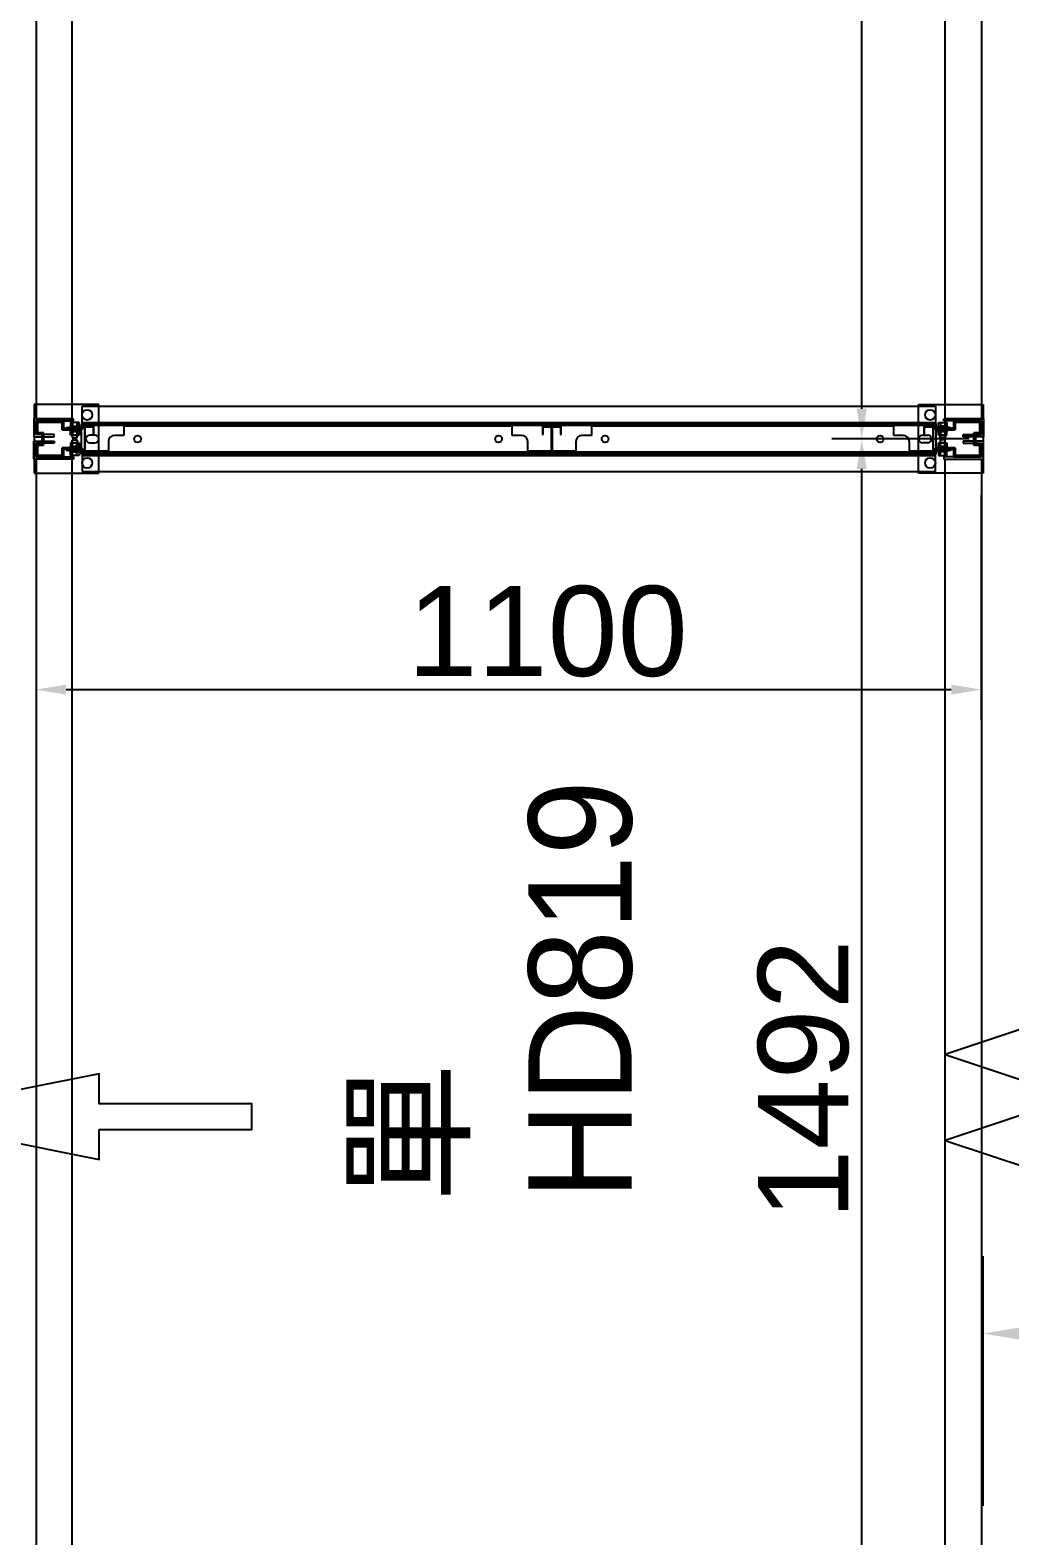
# Model space of a CAD drawing. Header units: millimetres. Extents: x 15382 to 37298, y 7351 to 31127.
# Drawn here: x 23818 to 24958, y 22858 to 24612 of the extents above; entities that cross this region are included whole.
import ezdxf

# ---------------------------------------------------------------- set-up
doc = ezdxf.new("R2010")
doc.units = ezdxf.units.MM
for name, color, linetype in [('111', 7, 'Continuous'), ('113', 3, 'Continuous'), ('114', 6, 'Continuous'), ('115', 30, 'Continuous'), ('116', 12, 'Continuous'), ('544-1', 40, 'Continuous'), ('M40', 3, 'Continuous'), ('M6', 7, 'Continuous'), ('動線', 6, 'Continuous'), ('文字', 7, 'Continuous'), ('标注', 7, 'Continuous'), ('標註', 252, 'Continuous')]:
    doc.layers.add(name, color=color, linetype=linetype)
doc.styles.get("Standard").update_dxf_attribs({"font": 'arial.ttf'})
doc.styles.add('新細明體', font='')
doc.styles.get('新細明體').set_extended_font_data('PMingLiU')
doc.dimstyles.new('ISO-25', dxfattribs={"dimtxt": 2.5, "dimasz": 2.5, "dimexe": 1.25, "dimexo": 0.625, "dimtad": 1, "dimtxsty": 'Standard', "dimcen": 2.5, "dimadec": 0, "dimazin": 0, "dimtfac": 1, "dimtmove": 0, "dimatfit": 3, "dimfxl": 1, "dimarcsym": 0})

# ---------------------------------------------------------------- blocks, each defined once
blk = doc.blocks.new('*D20')
at = {"layer": 'Defpoints', "color": 0, "transparency": 16777216}
for p in [(24785.5, 25627.7), (24917.6, 25627.7), (24917.6, 24135.7)]:
    blk.add_point(p, dxfattribs=at)
at = {"layer": '標註', "color": 0, "lineweight": -2, "transparency": 16777216}
for p, q in [((24910.6, 25627.7), (24750.5, 25627.7)), ((24785.5, 24170.7), (24785.5, 25592.7)), ((24910.6, 24135.7), (24750.5, 24135.7))]:
    blk.add_line(p, q, dxfattribs=at)
at = {"layer": '標註', "color": 0, "transparency": 16777216}
for points in [[(24779.6, 25592.7), (24791.3, 25592.7), (24785.5, 25627.7)], [(24779.6, 24170.7), (24791.3, 24170.7), (24785.5, 24135.7)]]:
    blk.add_solid(points, dxfattribs=at)
at = {"layer": '標註', "color": 0, "transparency": 16777216, "insert": (24717.9, 24881.7), "char_height": 105, "attachment_point": 5, "rotation": 90}
blk.add_mtext('1492', dxfattribs=at)
blk = doc.blocks.new('*D78')
at = {"layer": 'Defpoints', "color": 0, "transparency": 16777216}
for p in [(24785.5, 24135.7), (24917.6, 24135.7), (24917.6, 22643.7)]:
    blk.add_point(p, dxfattribs=at)
at = {"layer": '標註', "color": 0, "lineweight": -2, "transparency": 16777216}
for p, q in [((24910.6, 24135.7), (24750.5, 24135.7)), ((24785.5, 22678.7), (24785.5, 24100.7)), ((24910.6, 22643.7), (24750.5, 22643.7))]:
    blk.add_line(p, q, dxfattribs=at)
at = {"layer": '標註', "color": 0, "transparency": 16777216}
for points in [[(24779.6, 24100.7), (24791.3, 24100.7), (24785.5, 24135.7)], [(24779.6, 22678.7), (24791.3, 22678.7), (24785.5, 22643.7)]]:
    blk.add_solid(points, dxfattribs=at)
at = {"layer": '標註', "color": 0, "transparency": 16777216, "insert": (24717.9, 23389.7), "char_height": 105, "attachment_point": 5, "rotation": 90}
blk.add_mtext('1492', dxfattribs=at)
blk = doc.blocks.new('*D96')
at = {"layer": 'Defpoints', "color": 0, "transparency": 16777216}
for p in [(23824.6, 24077.7), (24924.6, 24077.7), (24924.6, 23843.7)]:
    blk.add_point(p, dxfattribs=at)
at = {"layer": '標註', "color": 0, "lineweight": -2, "transparency": 16777216}
for p, q in [((23824.6, 24070.7), (23824.6, 23808.7)), ((24924.6, 24070.7), (24924.6, 23808.7)), ((23859.6, 23843.7), (24889.6, 23843.7))]:
    blk.add_line(p, q, dxfattribs=at)
at = {"layer": '標註', "color": 0, "transparency": 16777216}
for points in [[(23859.6, 23849.5), (23859.6, 23837.9), (23824.6, 23843.7)], [(24889.6, 23849.5), (24889.6, 23837.9), (24924.6, 23843.7)]]:
    blk.add_solid(points, dxfattribs=at)
at = {"layer": '標註', "color": 0, "transparency": 16777216, "insert": (24419.9, 23911.3), "char_height": 105, "attachment_point": 5}
blk.add_mtext('1100', dxfattribs=at)

msp = doc.modelspace()

# ---------------------------------------------------------------- linework, layer by layer
at = {"layer": '111'}
for p, q in [((23877.629, 24153.264), (23877.629, 24151.664)), ((24871.629, 24153.264), (23877.629, 24153.264)), ((23877.629, 24118.064), (23877.629, 24153.264)), ((23877.629, 24153.264), (24871.629, 24153.264)), ((23877.629, 24151.664), (24871.629, 24151.664)), ((24871.629, 24151.664), (24871.629, 24153.264)), ((24871.629, 24153.264), (24871.629, 24118.064)), ((23882.629, 24135.664), (23882.629, 24135.664)), ((23893.129, 24140.164), (23887.129, 24140.164)), ((23887.129, 24131.164), (23893.129, 24131.164)), ((23897.629, 24135.664), (23897.629, 24135.664)), ((24851.629, 24135.664), (24851.629, 24135.664)), ((24856.129, 24140.164), (24862.129, 24140.164)), ((24862.129, 24131.164), (24856.129, 24131.164)), ((24866.629, 24135.664), (24866.629, 24135.664)), ((23877.629, 24118.064), (23877.629, 24119.664)), ((23877.629, 24119.664), (24871.629, 24119.664)), ((24871.629, 24118.064), (23877.629, 24118.064)), ((24871.629, 24118.064), (23877.629, 24118.064)), ((24871.629, 24119.664), (24871.629, 24118.064))]:
    msp.add_line(p, q, dxfattribs=at)
for centre, start, end in [((23887.129, 24135.664), 90, 180), ((23887.129, 24135.664), 180, 270), ((23893.129, 24135.664), 0, 90), ((23893.129, 24135.664), 270, 0), ((24856.129, 24135.664), 90, 180), ((24856.129, 24135.664), 180, 270), ((24862.129, 24135.664), 0, 90), ((24862.129, 24135.664), 270, 0)]:
    msp.add_arc(centre, 4.5, start, end, dxfattribs=at)
at = {"layer": '113'}
for p, q in [((23897.629, 24175.664), (23822.629, 24175.664)), ((23822.629, 24175.664), (23822.629, 24095.664)), ((23897.629, 24095.664), (23897.629, 24175.664)), ((24851.629, 24095.664), (24851.629, 24175.664)), ((24851.629, 24175.664), (24926.629, 24175.664)), ((24926.629, 24175.664), (24926.629, 24095.664)), ((23822.629, 24095.664), (23897.629, 24095.664)), ((24926.629, 24095.664), (24851.629, 24095.664))]:
    msp.add_line(p, q, dxfattribs=at)
at = {"layer": '113', "lineweight": -3}
for centre in [(23884.129, 24163.664), (24865.129, 24163.664), (23884.129, 24107.664), (24865.129, 24107.664)]:
    msp.add_circle(centre, 6, dxfattribs=at)
at = {"layer": '114'}
for points in [[(23866.629, 24159.164), (23866.629, 25604.164), (23824.629, 25604.164), (23824.629, 24159.164)], [(24882.629, 24159.164), (24882.629, 25604.164), (24924.629, 25604.164), (24924.629, 24159.164)], [(23866.629, 22667.164), (23866.629, 24112.164), (23824.629, 24112.164), (23824.629, 22667.164)], [(24882.629, 22667.164), (24882.629, 24112.164), (24924.629, 24112.164), (24924.629, 22667.164)]]:
    msp.add_lwpolyline(points, close=True, dxfattribs=at)
at = {"layer": '115'}
for p, q in [((23878.129, 24148.864), (23878.129, 24173.664)), ((23878.129, 24173.664), (24871.129, 24173.664)), ((24871.129, 24173.664), (24871.129, 24148.864)), ((23859.629, 24147.664), (23859.629, 24148.864)), ((23859.629, 24148.864), (23878.129, 24148.864)), ((23859.629, 24147.664), (23859.629, 24148.864)), ((23859.629, 24148.864), (23878.129, 24148.864)), ((23879.329, 24147.664), (23859.629, 24147.664)), ((23879.329, 24147.664), (23859.629, 24147.664)), ((23878.129, 24148.864), (23878.129, 24154.864)), ((23878.129, 24154.864), (24871.129, 24154.864)), ((24869.929, 24153.664), (23879.329, 24153.664)), ((23879.329, 24153.664), (23879.329, 24147.664)), ((24869.929, 24153.664), (23879.329, 24153.664)), ((23879.329, 24153.664), (23879.329, 24147.664)), ((24869.929, 24147.664), (24869.929, 24153.664)), ((24869.929, 24147.664), (24869.929, 24153.664)), ((24889.629, 24147.664), (24869.929, 24147.664)), ((24889.629, 24147.664), (24869.929, 24147.664)), ((24871.129, 24154.864), (24871.129, 24148.864)), ((24871.129, 24148.864), (24889.629, 24148.864)), ((24871.129, 24148.864), (24889.629, 24148.864)), ((24889.629, 24148.864), (24889.629, 24147.664)), ((24889.629, 24148.864), (24889.629, 24147.664)), ((23879.329, 24123.664), (23859.629, 24123.664)), ((23859.629, 24123.664), (23859.629, 24122.464)), ((23879.329, 24123.664), (23859.629, 24123.664)), ((23859.629, 24123.664), (23859.629, 24122.464)), ((23859.629, 24122.464), (23878.129, 24122.464)), ((23859.629, 24122.464), (23878.129, 24122.464)), ((23878.129, 24122.464), (23878.129, 24116.464)), ((23878.129, 24122.464), (23878.129, 24097.664)), ((23878.129, 24116.464), (24871.129, 24116.464)), ((23879.329, 24117.664), (23879.329, 24123.664)), ((23879.329, 24117.664), (23879.329, 24123.664)), ((24869.929, 24117.664), (23879.329, 24117.664)), ((24869.929, 24117.664), (23879.329, 24117.664)), ((24889.629, 24123.664), (24869.929, 24123.664)), ((24869.929, 24123.664), (24869.929, 24117.664)), ((24889.629, 24123.664), (24869.929, 24123.664)), ((24869.929, 24123.664), (24869.929, 24117.664)), ((24871.129, 24122.464), (24889.629, 24122.464)), ((24871.129, 24116.464), (24871.129, 24122.464)), ((24871.129, 24122.464), (24889.629, 24122.464)), ((24871.129, 24097.664), (24871.129, 24122.464)), ((24889.629, 24122.464), (24889.629, 24123.664)), ((24889.629, 24122.464), (24889.629, 24123.664)), ((23878.129, 24097.664), (24871.129, 24097.664))]:
    msp.add_line(p, q, dxfattribs=at)
at = {"layer": '115', "lineweight": -3}
for p, q in [((23866.129, 24148.864), (23873.129, 24148.864)), ((23866.129, 24147.664), (23866.129, 24148.864)), ((23873.129, 24147.664), (23866.129, 24147.664)), ((23869.629, 24148.864), (23873.129, 24148.864)), ((23869.629, 24147.664), (23869.629, 24148.864)), ((23873.129, 24147.664), (23869.629, 24147.664)), ((23873.129, 24148.864), (23873.129, 24147.664)), ((23873.129, 24148.864), (23873.129, 24147.664)), ((24883.129, 24148.864), (24876.129, 24148.864)), ((24876.129, 24148.864), (24876.129, 24147.664)), ((24879.629, 24148.864), (24876.129, 24148.864)), ((24876.129, 24148.864), (24876.129, 24147.664)), ((24876.129, 24147.664), (24883.129, 24147.664)), ((24876.129, 24147.664), (24879.629, 24147.664)), ((24879.629, 24147.664), (24879.629, 24148.864)), ((24883.129, 24147.664), (24883.129, 24148.864)), ((23873.129, 24123.664), (23866.129, 24123.664)), ((23866.129, 24123.664), (23866.129, 24122.464)), ((23866.129, 24122.464), (23873.129, 24122.464)), ((23873.129, 24123.664), (23869.629, 24123.664)), ((23869.629, 24123.664), (23869.629, 24122.464)), ((23869.629, 24122.464), (23873.129, 24122.464)), ((23873.129, 24122.464), (23873.129, 24123.664)), ((23873.129, 24122.464), (23873.129, 24123.664)), ((24876.129, 24122.464), (24876.129, 24123.664)), ((24876.129, 24123.664), (24883.129, 24123.664)), ((24876.129, 24122.464), (24876.129, 24123.664)), ((24876.129, 24123.664), (24879.629, 24123.664)), ((24883.129, 24122.464), (24876.129, 24122.464)), ((24879.629, 24122.464), (24876.129, 24122.464)), ((24879.629, 24123.664), (24879.629, 24122.464)), ((24883.129, 24123.664), (24883.129, 24122.464))]:
    msp.add_line(p, q, dxfattribs=at)
at = {"layer": '116'}
for p, q in [((23868.129, 24159.164), (23822.129, 24159.164)), ((23822.129, 24159.164), (23822.129, 24139.664)), ((23824.629, 24140.664), (23824.629, 24156.664)), ((23824.629, 24156.664), (23868.129, 24156.664)), ((23868.129, 24156.664), (23868.129, 24159.164)), ((24881.129, 24156.664), (24881.129, 24159.164)), ((24881.129, 24159.164), (24927.129, 24159.164)), ((24924.629, 24156.664), (24881.129, 24156.664)), ((24903.651, 24156.664), (24903.651, 24159.164)), ((24908.629, 24156.664), (24908.629, 24159.164)), ((24913.607, 24156.664), (24913.607, 24159.164)), ((24924.629, 24140.664), (24924.629, 24156.664)), ((24927.129, 24159.164), (24927.129, 24139.664)), ((23822.129, 24140.664), (23822.129, 24138.164)), ((23822.129, 24138.164), (23845.629, 24138.164)), ((23822.129, 24130.664), (23822.129, 24133.164)), ((23822.129, 24133.164), (23845.629, 24133.164)), ((23822.129, 24112.164), (23822.129, 24131.664)), ((23845.629, 24140.664), (23824.629, 24140.664)), ((23845.629, 24130.664), (23824.629, 24130.664)), ((23824.629, 24130.664), (23824.629, 24114.664)), ((23845.629, 24138.164), (23845.629, 24140.664)), ((23845.629, 24133.164), (23845.629, 24130.664)), ((24903.629, 24138.164), (24903.629, 24140.664)), ((24903.629, 24140.664), (24924.629, 24140.664)), ((24927.129, 24138.164), (24903.629, 24138.164)), ((24927.129, 24133.164), (24903.629, 24133.164)), ((24903.629, 24133.164), (24903.629, 24130.664)), ((24903.629, 24130.664), (24924.629, 24130.664)), ((24924.629, 24130.664), (24924.629, 24114.664)), ((24927.129, 24140.664), (24927.129, 24138.164)), ((24927.129, 24130.664), (24927.129, 24133.164)), ((24927.129, 24112.164), (24927.129, 24131.664)), ((23868.129, 24112.164), (23822.129, 24112.164)), ((23824.629, 24114.664), (23868.129, 24114.664)), ((23868.129, 24114.664), (23868.129, 24112.164)), ((24924.629, 24114.664), (24881.129, 24114.664)), ((24881.129, 24114.664), (24881.129, 24112.164)), ((24881.129, 24112.164), (24927.129, 24112.164))]:
    msp.add_line(p, q, dxfattribs=at)
at = {"layer": '116', "lineweight": -3}
for p, q in [((24913.607, 24159.164), (24903.651, 24159.164)), ((24903.651, 24159.164), (24903.651, 24156.664)), ((24908.629, 24159.164), (24903.651, 24159.164)), ((24903.651, 24159.164), (24903.651, 24156.664)), ((24903.651, 24156.664), (24913.607, 24156.664)), ((24903.651, 24156.664), (24908.629, 24156.664)), ((24908.629, 24156.664), (24908.629, 24159.164)), ((24913.607, 24156.664), (24913.607, 24159.164))]:
    msp.add_line(p, q, dxfattribs=at)
at = {"layer": '544-1'}
for p, q in [((23891.829, 24150.664), (23880.829, 24150.664)), ((23880.829, 24150.664), (23880.829, 24120.664)), ((23881.629, 24121.464), (23881.629, 24149.864)), ((23881.629, 24149.864), (23891.029, 24149.864)), ((23891.029, 24149.864), (23891.029, 24140.664)), ((23891.829, 24140.664), (23891.829, 24150.664)), ((24378.829, 24150.664), (23926.829, 24150.664)), ((23926.829, 24150.664), (23926.829, 24139.664)), ((24378.829, 24139.664), (24378.829, 24150.664)), ((24424.829, 24150.664), (24413.829, 24150.664)), ((24413.829, 24150.664), (24413.829, 24140.664)), ((24414.629, 24140.664), (24414.629, 24149.864)), ((24414.629, 24149.864), (24424.029, 24149.864)), ((24424.029, 24149.864), (24424.029, 24121.464)), ((24424.829, 24120.664), (24424.829, 24150.664)), ((24435.829, 24150.664), (24424.829, 24150.664)), ((24424.829, 24150.664), (24424.829, 24120.664)), ((24425.629, 24121.464), (24425.629, 24149.864)), ((24425.629, 24149.864), (24435.029, 24149.864)), ((24435.029, 24149.864), (24435.029, 24140.664)), ((24435.829, 24140.664), (24435.829, 24150.664)), ((24822.829, 24150.664), (24470.829, 24150.664)), ((24470.829, 24150.664), (24470.829, 24139.664)), ((24822.829, 24139.664), (24822.829, 24150.664)), ((24868.829, 24150.664), (24857.829, 24150.664)), ((24857.829, 24150.664), (24857.829, 24140.664)), ((24858.629, 24140.664), (24858.629, 24149.864)), ((24858.629, 24149.864), (24868.029, 24149.864)), ((24868.029, 24149.864), (24868.029, 24121.464)), ((24868.829, 24120.664), (24868.829, 24150.664)), ((23891.029, 24140.664), (23891.829, 24140.664)), ((23908.829, 24132.664), (23908.829, 24121.464)), ((23926.829, 24139.664), (23915.829, 24139.664)), ((24389.829, 24139.664), (24378.829, 24139.664)), ((24396.829, 24121.464), (24396.829, 24132.664)), ((24413.829, 24140.664), (24414.629, 24140.664)), ((24435.029, 24140.664), (24435.829, 24140.664)), ((24452.829, 24132.664), (24452.829, 24121.464)), ((24470.829, 24139.664), (24459.829, 24139.664)), ((24833.829, 24139.664), (24822.829, 24139.664)), ((24840.829, 24121.464), (24840.829, 24132.664)), ((24857.829, 24140.664), (24858.629, 24140.664)), ((23880.829, 24121.464), (23880.829, 24120.664)), ((23880.829, 24120.664), (24424.829, 24120.664)), ((23880.829, 24120.664), (23881.629, 24120.664)), ((23908.829, 24121.464), (23881.629, 24121.464)), ((24424.029, 24121.464), (24396.829, 24121.464)), ((24424.829, 24121.464), (24424.829, 24120.664)), ((24424.829, 24120.664), (24868.829, 24120.664)), ((24424.829, 24120.664), (24425.629, 24120.664)), ((24452.829, 24121.464), (24425.629, 24121.464)), ((24868.029, 24121.464), (24840.829, 24121.464))]:
    msp.add_line(p, q, dxfattribs=at)
for centre in [(23942.829, 24135.664), (24362.829, 24135.664), (24486.829, 24135.664), (24806.829, 24135.664)]:
    msp.add_circle(centre, 4, dxfattribs=at)
for centre, start, end in [((23915.829, 24132.664), 90, 180), ((24389.829, 24132.664), 0, 90), ((24459.829, 24132.664), 90, 180), ((24833.829, 24132.664), 0, 90)]:
    msp.add_arc(centre, 7, start, end, dxfattribs=at)
at = {"layer": 'M40'}
for p, q in [((23856.629, 24156.664), (23824.629, 24156.664)), ((23824.629, 24156.664), (23824.629, 24141.164)), ((23824.629, 24141.164), (23824.629, 24156.664)), ((23824.629, 24156.664), (23856.629, 24156.664)), ((23826.229, 24142.764), (23826.229, 24155.064)), ((23826.229, 24155.064), (23855.029, 24155.064)), ((23855.029, 24155.064), (23826.229, 24155.064)), ((23826.229, 24155.064), (23826.229, 24142.764)), ((23855.029, 24155.064), (23855.029, 24146.064)), ((23855.029, 24146.064), (23855.029, 24155.064)), ((23855.029, 24147.664), (23855.029, 24146.064)), ((23856.629, 24147.664), (23856.629, 24156.664)), ((23856.629, 24156.664), (23856.629, 24147.664)), ((23877.629, 24147.664), (23856.629, 24147.664)), ((23856.629, 24147.664), (23877.629, 24147.664)), ((23866.129, 24147.664), (23866.129, 24146.064)), ((23869.629, 24147.664), (23869.629, 24146.064)), ((23873.129, 24147.664), (23873.129, 24146.064)), ((23877.629, 24146.064), (23877.629, 24147.664)), ((23877.629, 24147.664), (23877.629, 24146.064)), ((24871.629, 24146.064), (24871.629, 24147.664)), ((24871.629, 24147.664), (24892.629, 24147.664)), ((24892.629, 24147.664), (24871.629, 24147.664)), ((24871.629, 24147.664), (24871.629, 24146.064)), ((24876.129, 24147.664), (24876.129, 24146.064)), ((24879.629, 24147.664), (24879.629, 24146.064)), ((24883.129, 24147.664), (24883.129, 24146.064)), ((24892.629, 24147.664), (24892.629, 24156.664)), ((24892.629, 24156.664), (24924.629, 24156.664)), ((24924.629, 24156.664), (24892.629, 24156.664)), ((24892.629, 24156.664), (24892.629, 24147.664)), ((24923.029, 24155.064), (24894.229, 24155.064)), ((24894.229, 24155.064), (24894.229, 24146.064)), ((24894.229, 24146.064), (24894.229, 24155.064)), ((24894.229, 24155.064), (24923.029, 24155.064)), ((24894.229, 24147.664), (24894.229, 24146.064)), ((24905.379, 24155.064), (24905.379, 24156.664)), ((24908.629, 24155.064), (24908.629, 24156.664)), ((24911.879, 24155.064), (24911.879, 24156.664)), ((24923.029, 24142.764), (24923.029, 24155.064)), ((24923.029, 24155.064), (24923.029, 24142.764)), ((24924.629, 24156.664), (24924.629, 24141.164)), ((24924.629, 24141.164), (24924.629, 24156.664)), ((23824.629, 24141.164), (23831.629, 24141.164)), ((23831.629, 24141.164), (23824.629, 24141.164)), ((23831.629, 24130.164), (23824.629, 24130.164)), ((23824.629, 24130.164), (23824.629, 24114.664)), ((23824.629, 24114.664), (23824.629, 24130.164)), ((23824.629, 24130.164), (23831.629, 24130.164)), ((23833.229, 24142.764), (23826.229, 24142.764)), ((23826.229, 24142.764), (23833.229, 24142.764)), ((23831.629, 24141.164), (23831.629, 24130.164)), ((23831.629, 24130.164), (23831.629, 24141.164)), ((23833.229, 24128.564), (23833.229, 24142.764)), ((23833.229, 24142.764), (23833.229, 24128.564)), ((23855.029, 24146.064), (23877.629, 24146.064)), ((23855.029, 24146.064), (23856.629, 24146.064)), ((23877.629, 24146.064), (23855.029, 24146.064)), ((24894.229, 24146.064), (24871.629, 24146.064)), ((24871.629, 24146.064), (24894.229, 24146.064)), ((24894.229, 24146.064), (24892.629, 24146.064)), ((24916.029, 24128.564), (24916.029, 24142.764)), ((24916.029, 24142.764), (24923.029, 24142.764)), ((24923.029, 24142.764), (24916.029, 24142.764)), ((24916.029, 24142.764), (24916.029, 24128.564)), ((24917.629, 24130.164), (24916.029, 24130.164)), ((24924.629, 24141.164), (24917.629, 24141.164)), ((24917.629, 24141.164), (24917.629, 24130.164)), ((24917.629, 24130.164), (24917.629, 24141.164)), ((24917.629, 24141.164), (24924.629, 24141.164)), ((24917.629, 24130.164), (24924.629, 24130.164)), ((24924.629, 24130.164), (24917.629, 24130.164)), ((24924.629, 24130.164), (24924.629, 24114.664)), ((24924.629, 24114.664), (24924.629, 24130.164)), ((23824.629, 24114.664), (23856.629, 24114.664)), ((23856.629, 24114.664), (23824.629, 24114.664)), ((23826.229, 24116.264), (23826.229, 24128.564)), ((23826.229, 24128.564), (23833.229, 24128.564)), ((23833.229, 24128.564), (23826.229, 24128.564)), ((23826.229, 24128.564), (23826.229, 24116.264)), ((23855.029, 24116.264), (23826.229, 24116.264)), ((23826.229, 24116.264), (23855.029, 24116.264)), ((23877.629, 24125.264), (23855.029, 24125.264)), ((23855.029, 24125.264), (23855.029, 24116.264)), ((23855.029, 24123.664), (23855.029, 24125.264)), ((23855.029, 24125.264), (23877.629, 24125.264)), ((23855.029, 24116.264), (23855.029, 24125.264)), ((23855.029, 24125.264), (23856.629, 24125.264)), ((23856.629, 24114.664), (23856.629, 24123.664)), ((23856.629, 24123.664), (23877.629, 24123.664)), ((23877.629, 24123.664), (23856.629, 24123.664)), ((23856.629, 24123.664), (23856.629, 24114.664)), ((23866.129, 24125.264), (23866.129, 24123.664)), ((23869.629, 24125.264), (23869.629, 24123.664)), ((23873.129, 24125.264), (23873.129, 24123.664)), ((23877.629, 24123.664), (23877.629, 24125.264)), ((23877.629, 24125.264), (23877.629, 24123.664)), ((24871.629, 24123.664), (24871.629, 24125.264)), ((24871.629, 24125.264), (24894.229, 24125.264)), ((24894.229, 24125.264), (24871.629, 24125.264)), ((24871.629, 24125.264), (24871.629, 24123.664)), ((24892.629, 24123.664), (24871.629, 24123.664)), ((24871.629, 24123.664), (24892.629, 24123.664)), ((24876.129, 24125.264), (24876.129, 24123.664)), ((24879.629, 24125.264), (24879.629, 24123.664)), ((24883.129, 24125.264), (24883.129, 24123.664)), ((24894.229, 24125.264), (24892.629, 24125.264)), ((24892.629, 24114.664), (24892.629, 24123.664)), ((24892.629, 24123.664), (24892.629, 24114.664)), ((24924.629, 24114.664), (24892.629, 24114.664)), ((24892.629, 24114.664), (24924.629, 24114.664)), ((24894.229, 24125.264), (24894.229, 24116.264)), ((24894.229, 24123.664), (24894.229, 24125.264)), ((24894.229, 24116.264), (24894.229, 24125.264)), ((24894.229, 24116.264), (24923.029, 24116.264)), ((24923.029, 24116.264), (24894.229, 24116.264)), ((24923.029, 24128.564), (24916.029, 24128.564)), ((24916.029, 24128.564), (24923.029, 24128.564)), ((24923.029, 24116.264), (24923.029, 24128.564)), ((24923.029, 24128.564), (24923.029, 24116.264))]:
    msp.add_line(p, q, dxfattribs=at)
at = {"layer": 'M40', "lineweight": -3}
for p, q in [((23866.129, 24147.664), (23873.129, 24147.664)), ((23866.129, 24146.064), (23866.129, 24147.664)), ((23869.629, 24147.664), (23873.129, 24147.664)), ((23869.629, 24146.064), (23869.629, 24147.664)), ((23873.129, 24147.664), (23873.129, 24146.064)), ((23873.129, 24147.664), (23873.129, 24146.064)), ((24883.129, 24147.664), (24876.129, 24147.664)), ((24876.129, 24147.664), (24876.129, 24146.064)), ((24879.629, 24147.664), (24876.129, 24147.664)), ((24876.129, 24147.664), (24876.129, 24146.064)), ((24879.629, 24146.064), (24879.629, 24147.664)), ((24883.129, 24146.064), (24883.129, 24147.664)), ((24911.879, 24156.664), (24905.379, 24156.664)), ((24905.379, 24156.664), (24905.379, 24155.064)), ((24908.629, 24156.664), (24905.379, 24156.664)), ((24905.379, 24156.664), (24905.379, 24155.064)), ((24905.379, 24155.064), (24911.879, 24155.064)), ((24905.379, 24155.064), (24908.629, 24155.064)), ((24908.629, 24155.064), (24908.629, 24156.664)), ((24911.879, 24155.064), (24911.879, 24156.664)), ((23873.129, 24146.064), (23866.129, 24146.064)), ((23873.129, 24146.064), (23869.629, 24146.064)), ((24876.129, 24146.064), (24883.129, 24146.064)), ((24876.129, 24146.064), (24879.629, 24146.064)), ((24916.029, 24130.164), (24916.029, 24141.164)), ((24916.029, 24141.164), (24917.629, 24141.164)), ((24916.029, 24135.664), (24916.029, 24130.164)), ((24917.629, 24135.664), (24916.029, 24135.664)), ((24917.629, 24130.164), (24916.029, 24130.164)), ((24916.029, 24130.164), (24917.629, 24130.164)), ((24917.629, 24141.164), (24917.629, 24130.164)), ((24917.629, 24130.164), (24917.629, 24135.664)), ((23873.129, 24125.264), (23866.129, 24125.264)), ((23866.129, 24125.264), (23866.129, 24123.664)), ((23866.129, 24123.664), (23873.129, 24123.664)), ((23873.129, 24125.264), (23869.629, 24125.264)), ((23869.629, 24125.264), (23869.629, 24123.664)), ((23869.629, 24123.664), (23873.129, 24123.664)), ((23873.129, 24123.664), (23873.129, 24125.264)), ((23873.129, 24123.664), (23873.129, 24125.264)), ((24876.129, 24123.664), (24876.129, 24125.264)), ((24876.129, 24125.264), (24883.129, 24125.264)), ((24876.129, 24123.664), (24876.129, 24125.264)), ((24876.129, 24125.264), (24879.629, 24125.264)), ((24883.129, 24123.664), (24876.129, 24123.664)), ((24879.629, 24123.664), (24876.129, 24123.664)), ((24879.629, 24125.264), (24879.629, 24123.664)), ((24883.129, 24125.264), (24883.129, 24123.664))]:
    msp.add_line(p, q, dxfattribs=at)
at = {"layer": 'M6'}
for p, q in [((23864.629, 24150.564), (23862.629, 24149.064)), ((23862.629, 24149.064), (23862.629, 24148.864)), ((23862.629, 24148.864), (23866.629, 24148.864)), ((23874.629, 24154.864), (23864.629, 24154.864)), ((23864.629, 24154.864), (23864.629, 24150.564)), ((23874.629, 24154.864), (23864.629, 24154.864)), ((23864.629, 24154.864), (23864.629, 24150.564)), ((23864.629, 24150.564), (23874.629, 24150.564)), ((23866.629, 24148.864), (23866.629, 24136.864)), ((23867.129, 24154.864), (23867.129, 24150.564)), ((23872.129, 24154.864), (23872.129, 24150.564)), ((23872.629, 24136.864), (23872.629, 24148.864)), ((23872.629, 24148.864), (23876.629, 24148.864)), ((23874.629, 24150.564), (23874.629, 24154.864)), ((23874.629, 24150.564), (23874.629, 24154.864)), ((23876.629, 24149.064), (23874.629, 24150.564)), ((23876.629, 24148.864), (23876.629, 24149.064)), ((24872.629, 24149.064), (24874.629, 24150.564)), ((24872.629, 24148.864), (24872.629, 24149.064)), ((24876.629, 24148.864), (24872.629, 24148.864)), ((24874.629, 24150.564), (24874.629, 24154.864)), ((24874.629, 24154.864), (24884.629, 24154.864)), ((24874.629, 24150.564), (24874.629, 24154.864)), ((24874.629, 24154.864), (24884.629, 24154.864)), ((24884.629, 24150.564), (24874.629, 24150.564)), ((24876.629, 24136.864), (24876.629, 24148.864)), ((24877.129, 24154.864), (24877.129, 24150.564)), ((24882.129, 24154.864), (24882.129, 24150.564)), ((24882.629, 24148.864), (24882.629, 24136.864)), ((24886.629, 24148.864), (24882.629, 24148.864)), ((24884.629, 24154.864), (24884.629, 24150.564)), ((24884.629, 24154.864), (24884.629, 24150.564)), ((24884.629, 24150.564), (24886.629, 24149.064)), ((24886.629, 24149.064), (24886.629, 24148.864)), ((23863.629, 24145.864), (23863.629, 24146.064)), ((23863.629, 24146.064), (23875.629, 24146.064)), ((23864.629, 24144.364), (23863.629, 24145.864)), ((23864.629, 24140.064), (23864.629, 24144.364)), ((23864.629, 24144.364), (23874.629, 24144.364)), ((23864.629, 24140.064), (23864.629, 24144.364)), ((23864.629, 24140.064), (23864.629, 24144.364)), ((23864.629, 24144.364), (23872.129, 24144.364)), ((23874.629, 24140.064), (23864.629, 24140.064)), ((23874.629, 24140.064), (23864.629, 24140.064)), ((23872.129, 24140.064), (23864.629, 24140.064)), ((23874.629, 24131.264), (23864.629, 24131.264)), ((23864.629, 24131.264), (23864.629, 24126.964)), ((23874.629, 24131.264), (23864.629, 24131.264)), ((23864.629, 24131.264), (23864.629, 24126.964)), ((23864.629, 24131.264), (23864.629, 24126.964)), ((23872.129, 24131.264), (23864.629, 24131.264)), ((23866.629, 24136.864), (23872.629, 24136.864)), ((23866.629, 24122.464), (23866.629, 24134.464)), ((23866.629, 24134.464), (23872.629, 24134.464)), ((23874.629, 24144.364), (23867.129, 24144.364)), ((23867.129, 24144.364), (23867.129, 24140.064)), ((23867.129, 24140.064), (23874.629, 24140.064)), ((23867.129, 24126.964), (23867.129, 24131.264)), ((23867.129, 24131.264), (23874.629, 24131.264)), ((23872.129, 24144.364), (23872.129, 24140.064)), ((23872.129, 24126.964), (23872.129, 24131.264)), ((23872.629, 24134.464), (23872.629, 24122.464)), ((23875.629, 24145.864), (23874.629, 24144.364)), ((23874.629, 24144.364), (23874.629, 24140.064)), ((23874.629, 24144.364), (23874.629, 24140.064)), ((23874.629, 24140.064), (23874.629, 24144.364)), ((23874.629, 24126.964), (23874.629, 24131.264)), ((23874.629, 24126.964), (23874.629, 24131.264)), ((23874.629, 24131.264), (23874.629, 24126.964)), ((23875.629, 24146.064), (23875.629, 24145.864)), ((24885.629, 24146.064), (24873.629, 24146.064)), ((24873.629, 24146.064), (24873.629, 24145.864)), ((24873.629, 24145.864), (24874.629, 24144.364)), ((24874.629, 24144.364), (24874.629, 24140.064)), ((24884.629, 24144.364), (24874.629, 24144.364)), ((24874.629, 24144.364), (24874.629, 24140.064)), ((24874.629, 24140.064), (24874.629, 24144.364)), ((24874.629, 24144.364), (24882.129, 24144.364)), ((24874.629, 24140.064), (24884.629, 24140.064)), ((24874.629, 24140.064), (24884.629, 24140.064)), ((24882.129, 24140.064), (24874.629, 24140.064)), ((24874.629, 24126.964), (24874.629, 24131.264)), ((24874.629, 24131.264), (24884.629, 24131.264)), ((24874.629, 24126.964), (24874.629, 24131.264)), ((24874.629, 24131.264), (24884.629, 24131.264)), ((24874.629, 24131.264), (24874.629, 24126.964)), ((24882.129, 24131.264), (24874.629, 24131.264)), ((24882.629, 24136.864), (24876.629, 24136.864)), ((24882.629, 24134.464), (24876.629, 24134.464)), ((24876.629, 24134.464), (24876.629, 24122.464)), ((24884.629, 24144.364), (24877.129, 24144.364)), ((24877.129, 24144.364), (24877.129, 24140.064)), ((24877.129, 24140.064), (24884.629, 24140.064)), ((24877.129, 24126.964), (24877.129, 24131.264)), ((24877.129, 24131.264), (24884.629, 24131.264)), ((24882.129, 24144.364), (24882.129, 24140.064)), ((24882.129, 24126.964), (24882.129, 24131.264)), ((24882.629, 24122.464), (24882.629, 24134.464)), ((24884.629, 24144.364), (24885.629, 24145.864)), ((24884.629, 24140.064), (24884.629, 24144.364)), ((24884.629, 24140.064), (24884.629, 24144.364)), ((24884.629, 24140.064), (24884.629, 24144.364)), ((24884.629, 24131.264), (24884.629, 24126.964)), ((24884.629, 24131.264), (24884.629, 24126.964)), ((24884.629, 24131.264), (24884.629, 24126.964)), ((24885.629, 24145.864), (24885.629, 24146.064)), ((23862.629, 24122.264), (23862.629, 24122.464)), ((23862.629, 24122.464), (23866.629, 24122.464)), ((23864.629, 24120.764), (23862.629, 24122.264)), ((23864.629, 24126.964), (23863.629, 24125.464)), ((23863.629, 24125.464), (23863.629, 24125.264)), ((23863.629, 24125.264), (23875.629, 24125.264)), ((23864.629, 24126.964), (23874.629, 24126.964)), ((23864.629, 24126.964), (23872.129, 24126.964)), ((23864.629, 24116.464), (23864.629, 24120.764)), ((23864.629, 24120.764), (23874.629, 24120.764)), ((23864.629, 24116.464), (23864.629, 24120.764)), ((23874.629, 24116.464), (23864.629, 24116.464)), ((23874.629, 24116.464), (23864.629, 24116.464)), ((23874.629, 24126.964), (23867.129, 24126.964)), ((23867.129, 24116.464), (23867.129, 24120.764)), ((23872.129, 24116.464), (23872.129, 24120.764)), ((23872.629, 24122.464), (23876.629, 24122.464)), ((23875.629, 24125.464), (23874.629, 24126.964)), ((23876.629, 24122.264), (23874.629, 24120.764)), ((23874.629, 24120.764), (23874.629, 24116.464)), ((23874.629, 24120.764), (23874.629, 24116.464)), ((23875.629, 24125.264), (23875.629, 24125.464)), ((23876.629, 24122.464), (23876.629, 24122.264)), ((24876.629, 24122.464), (24872.629, 24122.464)), ((24872.629, 24122.464), (24872.629, 24122.264)), ((24872.629, 24122.264), (24874.629, 24120.764)), ((24873.629, 24125.464), (24874.629, 24126.964)), ((24873.629, 24125.264), (24873.629, 24125.464)), ((24885.629, 24125.264), (24873.629, 24125.264)), ((24884.629, 24126.964), (24874.629, 24126.964)), ((24874.629, 24126.964), (24882.129, 24126.964)), ((24874.629, 24120.764), (24874.629, 24116.464)), ((24884.629, 24120.764), (24874.629, 24120.764)), ((24874.629, 24120.764), (24874.629, 24116.464)), ((24874.629, 24116.464), (24884.629, 24116.464)), ((24874.629, 24116.464), (24884.629, 24116.464)), ((24884.629, 24126.964), (24877.129, 24126.964)), ((24877.129, 24116.464), (24877.129, 24120.764)), ((24882.129, 24116.464), (24882.129, 24120.764)), ((24886.629, 24122.464), (24882.629, 24122.464)), ((24884.629, 24126.964), (24885.629, 24125.464)), ((24884.629, 24120.764), (24886.629, 24122.264)), ((24884.629, 24116.464), (24884.629, 24120.764)), ((24884.629, 24116.464), (24884.629, 24120.764)), ((24885.629, 24125.464), (24885.629, 24125.264)), ((24886.629, 24122.264), (24886.629, 24122.464))]:
    msp.add_line(p, q, dxfattribs=at)
at = {"layer": '動線', "lineweight": -3}
for points in [[(24882.629, 23418.772), (25032.629, 23368.772), (25032.629, 23468.772), (24882.629, 23418.772)], [(23898.137, 23331.413), (24075.773, 23331.413), (24075.773, 23361.413), (23898.137, 23361.413), (23898.137, 23396.413), (23648.137, 23346.413), (23898.137, 23296.413), (23898.137, 23331.413)], [(24882.629, 23318.772), (25032.629, 23268.772), (25032.629, 23368.772), (24882.629, 23318.772)]]:
    msp.add_lwpolyline(points, dxfattribs=at)
at = {"layer": '标注'}
msp.add_line((24926.629, 22893.166), (24926.629, 23183.762), dxfattribs=at)
msp.add_solid([(25016.629, 23108.762), (25016.629, 23078.762), (24926.629, 23093.762)], dxfattribs=at)

# ---------------------------------------------------------------- texts
at = {"layer": '文字', "color": 7, "style": '新細明體'}
msp.add_text('HD819', height=120, rotation=90, dxfattribs=at).set_placement((24517.617, 23249.474))
at = {"layer": '文字', "color": 8, "style": '新細明體'}
msp.add_text('單', height=120, rotation=90, dxfattribs=at).set_placement((24316.919, 23246.16))

# ---------------------------------------------------------------- dimensions: what is measured, and where the dimension line sits
at = {"layer": '標註', "color": 8}
for base, p1, p2, picture, middle in [((24785.474, 25627.664), (24917.629, 24135.664), (24917.629, 25627.664), '*D20', (24785.474, 24881.664)), ((24785.474, 24135.664), (24917.629, 22643.664), (24917.629, 24135.664), '*D78', (24785.474, 23389.664))]:
    dim = msp.add_linear_dim(base=base, p1=p1, p2=p2, angle=90, dimstyle='ISO-25', override={"dimscale": 70, "dimtxt": 1.5, "dimasz": 0.5, "dimexe": 0.5, "dimexo": 0.1, "dimgap": 0.2}, dxfattribs=at)
    dim.commit()
    dim.dimension.update_dxf_attribs({"geometry": picture, "text_midpoint": middle, "dimtype": 160})
dim = msp.add_linear_dim(base=(24924.629, 23843.703), p1=(23824.629, 24077.697), p2=(24924.629, 24077.697), dimstyle='ISO-25', override={"dimscale": 70, "dimtxt": 1.5, "dimasz": 0.5, "dimexe": 0.5, "dimexo": 0.1, "dimgap": 0.2}, dxfattribs=at)
dim.commit()
dim.dimension.update_dxf_attribs({"geometry": '*D96', "text_midpoint": (24419.931, 23843.703), "dimtype": 160})

doc.saveas('drawing.dxf')
